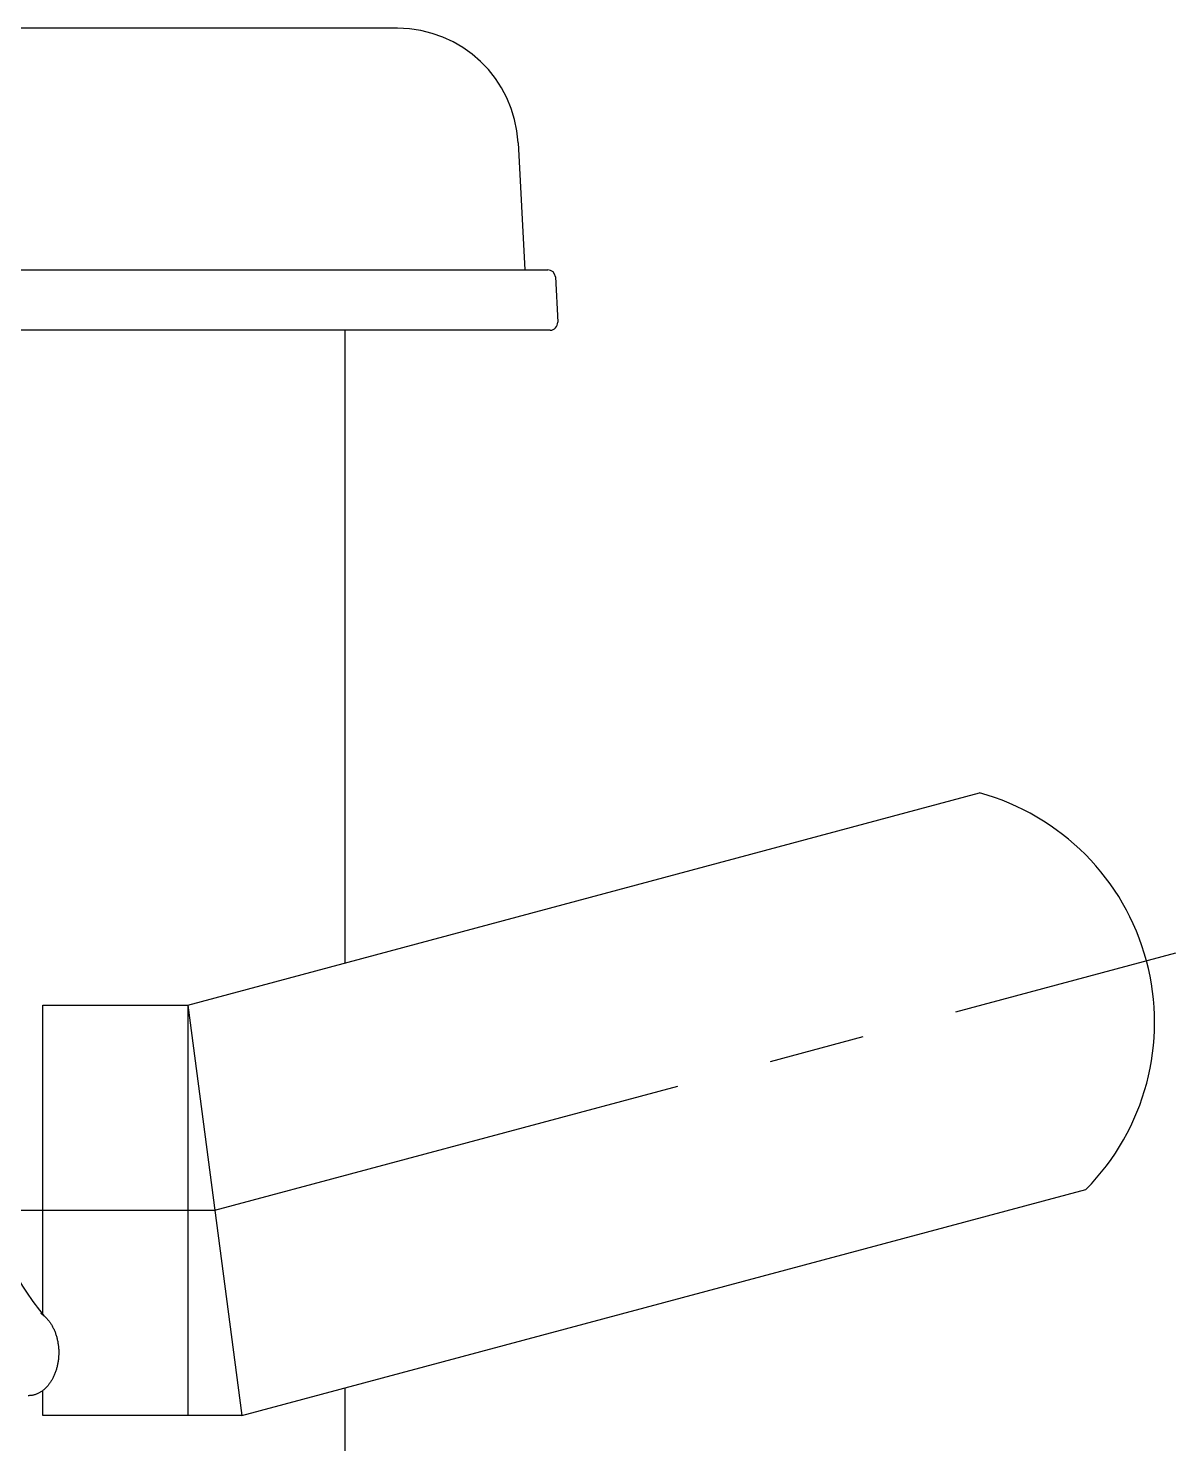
# Model space of a CAD drawing. Extents: x -277 to 885, y -771 to 197.
# Drawn here: x 159.8 to 235.8, y -420.9 to -327.1 of the extents above; entities that cross this region are included whole.
import ezdxf

# ---------------------------------------------------------------- set-up
doc = ezdxf.new("R2010")
doc.units = 0
doc.linetypes.add('CENTER', pattern=[50.8, 31.75, -6.35, 6.35, -6.35])
doc.layers.get('0').update_dxf_attribs({"linetype": 'CONTINUOUS'})
doc.layers.add('CENTER', color=1, linetype='CONTINUOUS')

msp = doc.modelspace()

# ---------------------------------------------------------------- linework, layer by layer
at = {"color": 7, "linetype": 'CONTINUOUS'}
for p, q in [((184.24, -327.083), (145.974, -327.083)), ((192.229, -334.664), (192.67, -343.083)), ((153.587, -343.083), (194.198, -343.083)), ((194.698, -343.557), (194.855, -346.557)), ((194.355, -347.083), (153.483, -347.083)), ((180.783, -389.003), (180.783, -347.083)), ((170.358, -391.796), (222.791, -377.746)), ((160.764, -391.796), (170.358, -391.796)), ((160.764, -412.3), (160.764, -391.796)), ((170.358, -391.796), (173.939, -418.996)), ((170.358, -391.796), (170.358, -418.996)), ((173.939, -418.996), (229.831, -404.019)), ((180.783, -688.082), (180.783, -417.162)), ((160.764, -418.996), (160.764, -417.332)), ((173.939, -418.996), (160.764, -418.996))]:
    msp.add_line(p, q, dxfattribs=at)
msp.add_polyline3d([(160.597, -412.218, 0), (160.636, -412.243, 0), (160.675, -412.269, 0), (160.714, -412.296, 0), (160.752, -412.325, 0), (160.789, -412.354, 0), (160.827, -412.385, 0), (160.863, -412.416, 0), (160.9, -412.449, 0), (160.935, -412.483, 0), (160.97, -412.518, 0), (161.005, -412.554, 0), (161.039, -412.591, 0), (161.073, -412.629, 0), (161.106, -412.668, 0), (161.138, -412.708, 0), (161.17, -412.749, 0), (161.201, -412.791, 0), (161.231, -412.834, 0), (161.261, -412.878, 0), (161.29, -412.923, 0), (161.319, -412.968, 0), (161.347, -413.015, 0), (161.374, -413.062, 0), (161.4, -413.11, 0), (161.426, -413.159, 0), (161.451, -413.209, 0), (161.475, -413.259, 0), (161.498, -413.31, 0), (161.521, -413.362, 0), (161.543, -413.414, 0), (161.564, -413.467, 0), (161.584, -413.521, 0), (161.603, -413.575, 0), (161.622, -413.63, 0), (161.64, -413.686, 0), (161.656, -413.742, 0), (161.672, -413.798, 0), (161.688, -413.855, 0), (161.702, -413.912, 0), (161.715, -413.97, 0), (161.728, -414.028, 0), (161.74, -414.087, 0), (161.751, -414.146, 0), (161.76, -414.205, 0), (161.769, -414.264, 0), (161.778, -414.324, 0), (161.785, -414.384, 0), (161.791, -414.444, 0), (161.797, -414.505, 0), (161.801, -414.565, 0), (161.805, -414.626, 0), (161.807, -414.686, 0), (161.809, -414.747, 0), (161.81, -414.808, 0), (161.81, -414.869, 0), (161.809, -414.93, 0), (161.807, -414.99, 0), (161.804, -415.051, 0), (161.8, -415.112, 0), (161.796, -415.172, 0), (161.79, -415.232, 0), (161.784, -415.293, 0), (161.776, -415.352, 0), (161.768, -415.412, 0), (161.759, -415.472, 0), (161.749, -415.531, 0), (161.738, -415.59, 0), (161.726, -415.648, 0), (161.713, -415.706, 0), (161.699, -415.764, 0), (161.685, -415.821, 0), (161.67, -415.878, 0), (161.653, -415.934, 0), (161.636, -415.99, 0), (161.618, -416.045, 0), (161.6, -416.1, 0), (161.58, -416.154, 0), (161.56, -416.208, 0), (161.539, -416.261, 0), (161.517, -416.313, 0), (161.494, -416.365, 0), (161.47, -416.416, 0), (161.446, -416.466, 0), (161.421, -416.516, 0), (161.395, -416.564, 0), (161.369, -416.612, 0), (161.342, -416.659, 0), (161.314, -416.706, 0), (161.285, -416.751, 0), (161.256, -416.796, 0), (161.226, -416.839, 0), (161.195, -416.882, 0), (161.164, -416.924, 0), (161.132, -416.965, 0), (161.1, -417.004, 0), (161.067, -417.043, 0), (161.033, -417.081, 0), (160.999, -417.118, 0), (160.964, -417.154, 0), (160.929, -417.189, 0), (160.893, -417.222, 0), (160.857, -417.255, 0), (160.82, -417.286, 0), (160.782, -417.317, 0), (160.745, -417.346, 0), (160.707, -417.374, 0), (160.668, -417.401, 0), (160.629, -417.427, 0), (160.59, -417.452, 0), (160.55, -417.475, 0), (160.51, -417.497, 0), (160.47, -417.518, 0), (160.429, -417.538, 0), (160.388, -417.556, 0), (160.347, -417.574, 0), (160.305, -417.59, 0), (160.264, -417.605, 0), (160.222, -417.618, 0), (160.179, -417.63, 0), (160.137, -417.641, 0), (160.095, -417.651, 0), (160.052, -417.659, 0), (160.009, -417.666, 0), (159.967, -417.672, 0), (159.924, -417.677, 0), (159.881, -417.68, 0), (159.838, -417.682, 0), (159.795, -417.683, 0)], dxfattribs=at)
for centre, radius, start, end in [((184.24, -335.083), 8, 3, 90), ((194.198, -343.583), 0.5, 3, 90), ((194.355, -346.583), 0.5, 270, 3), ((218.626, -392.942), 15.756, 315.32892, 74.67108), ((175.632, -400.187), 19.177, 207.82338, 219.57072)]:
    msp.add_arc(centre, radius, start, end, dxfattribs=at)
at = {"layer": 'CENTER', "color": 1, "linetype": 'CENTER'}
for p, q in [((172.148, -405.396), (235.777, -388.346)), ((158.764, -405.396), (172.148, -405.396))]:
    msp.add_line(p, q, dxfattribs=at)

doc.saveas('drawing.dxf')
